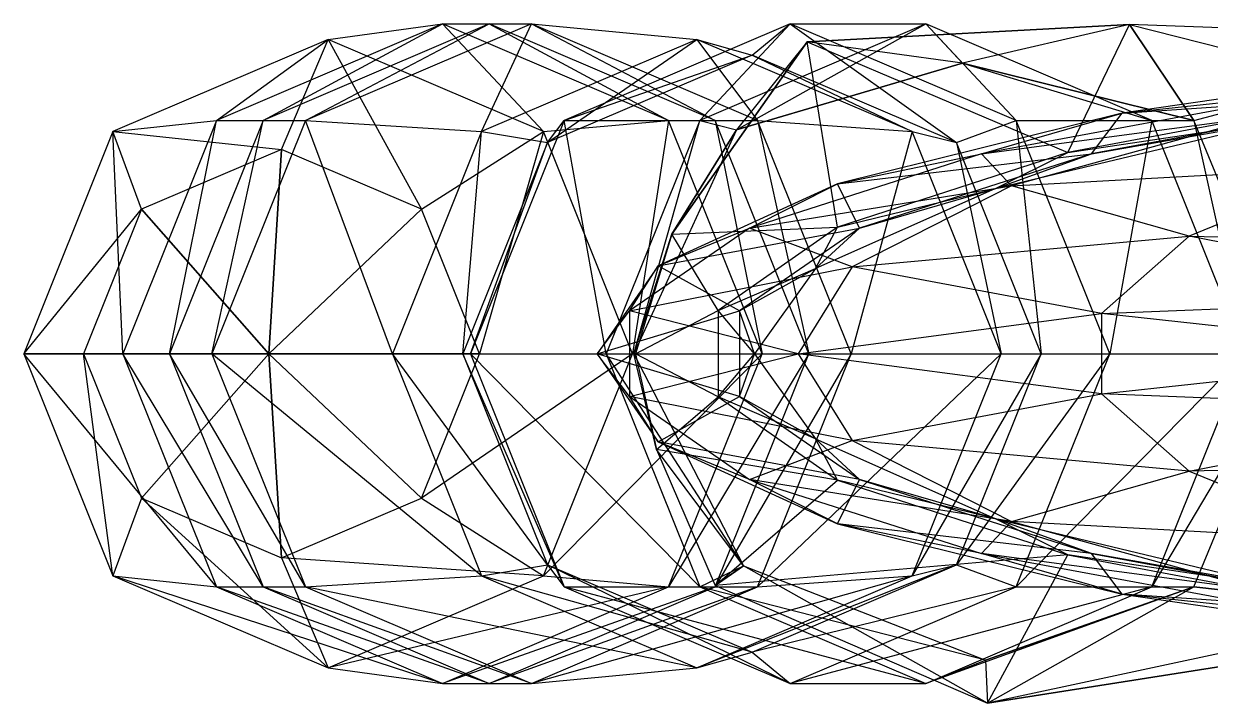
# Model space of a CAD drawing. Header units: metres. Extents: x -117 to 161, y -23 to 23.
# Drawn here: x -116.6 to -41.1, y -22.3 to 21 of the extents above; entities that cross this region are included whole.
import ezdxf

# ---------------------------------------------------------------- set-up
doc = ezdxf.new("R2010")
doc.units = ezdxf.units.M

msp = doc.modelspace()

# ---------------------------------------------------------------- linework, layer by layer
for points in [[(-89.932938, 21.000031, 131.604706), (-104.315674, 14.849274, 127.911865), (-97.215897, 20.000031, 159.969986)], [(-104.315674, 14.849274, 127.911865), (-101.348557, 14.849274, 116.355637), (-89.932938, 21.000031, 131.604706)], [(-86.965805, 21.000031, 120.048508), (-101.348557, 14.849274, 116.355637), (-89.932938, 21.000031, 131.604706)], [(-101.348557, 14.849274, 116.355637), (-98.651154, 14.849274, 105.850006), (-86.965805, 21.000031, 120.048508)], [(-84.268402, 21.000031, 109.542877), (-98.651154, 14.849274, 105.850006), (-86.965805, 21.000031, 120.048508)], [(-98.651154, 14.849274, 105.850006), (-87.446411, 14.142166, 65.053787), (-84.268402, 21.000031, 109.542877)], [(-97.215897, 20.000031, 159.969986), (-89.932938, 21.000031, 131.604706), (-83.518051, 14.142151, 163.487015)], [(-75.550186, 14.849258, 135.297562), (-89.932938, 21.000031, 131.604706), (-83.518051, 14.142151, 163.487015)], [(-89.932938, 21.000031, 131.604706), (-86.965805, 21.000031, 120.048508), (-75.550186, 14.849258, 135.297562)], [(-73.748566, 20.000031, 68.570801), (-87.446411, 14.142166, 65.053787), (-84.268402, 21.000031, 109.542877)], [(-72.583069, 14.849258, 123.741364), (-86.965805, 21.000031, 120.048508), (-75.550186, 14.849258, 135.297562)], [(-86.965805, 21.000031, 120.048508), (-84.268402, 21.000031, 109.542877), (-72.583069, 14.849258, 123.741364)], [(-69.885651, 14.849258, 113.235733), (-84.268402, 21.000031, 109.542877), (-72.583069, 14.849258, 123.741364)], [(-84.268402, 21.000031, 109.542877), (-73.748566, 20.000031, 68.570801), (-69.885651, 14.849258, 113.235733)], [(-67.814301, 21.000031, 45.458359), (-82.197052, 14.849274, 41.765503), (-70.241959, 19, 54.913452)], [(-82.197052, 14.849274, 41.765503), (-73.565384, 14.849274, 8.147415), (-67.814301, 21.000031, 45.458359)], [(-59.182632, 21.000031, 11.840271), (-73.565384, 14.849274, 8.147415), (-67.814301, 21.000031, 45.458359)], [(-73.565384, 14.849274, 8.147415), (-71.235092, 14.249939, -0.127716), (-59.182632, 21.000031, 11.840271)], [(-56.839493, 18.500031, 1.660538), (-71.235092, 14.249939, -0.127716), (-59.182632, 21.000031, 11.840271)], [(-70.241959, 19, 54.913452), (-67.814301, 21.000031, 45.458359), (-57.229019, 13.435028, 58.254608)], [(-53.431549, 14.849258, 49.15123), (-67.814301, 21.000031, 45.458359), (-57.229019, 13.435028, 58.254608)], [(-67.814301, 21.000031, 45.458359), (-59.182632, 21.000031, 11.840271), (-53.431549, 14.849258, 49.15123)], [(-46.216965, 20.940552, -5.855927), (-66.72731, 19.857468, -5.855927), (-50.140427, 12.811844, -26.281036)], [(-56.839493, 18.500031, 1.660538), (-66.72731, 19.857468, -5.855927), (-46.216965, 20.940552, -5.855927)], [(-44.799896, 14.849258, 15.533142), (-59.182632, 21.000031, 11.840271), (-53.431549, 14.849258, 49.15123)], [(-59.182632, 21.000031, 11.840271), (-56.839493, 18.500031, 1.660538), (-44.799896, 14.849258, 15.533142)], [(-46.216965, 20.940552, -5.855927), (-56.839493, 18.500031, 1.660538), (-42.116241, 14.849258, 3.544556)], [(-29.399857, 16.696732, -26.281036), (-50.140427, 12.811844, -26.281036), (-46.216965, 20.940552, -5.855927)], [(-22.325195, 20.073624, -5.855927), (-46.216965, 20.940552, -5.855927), (-29.399857, 16.696732, -26.281036)], [(-42.116241, 14.849258, 3.544556), (-22.325195, 20.073624, -5.855927), (-46.216965, 20.940552, -5.855927)], [(-97.215897, 20.000031, 159.969986), (-110.913742, 14.142166, 156.452988), (-100.183029, 13.000031, 171.52623)], [(-110.913742, 14.142166, 156.452988), (-104.315674, 14.849274, 127.911865), (-97.215897, 20.000031, 159.969986)], [(-100.183029, 13.000031, 171.52623), (-97.215897, 20.000031, 159.969986), (-91.279419, 9.192413, 173.812271)], [(-83.518051, 14.142151, 163.487015), (-97.215897, 20.000031, 159.969986), (-91.279419, 9.192413, 173.812271)], [(-87.446411, 14.142166, 65.053787), (-83.254898, 13.435028, 51.572296), (-73.748566, 20.000031, 68.570801)], [(-70.241959, 19, 54.913452), (-83.254898, 13.435028, 51.572296), (-73.748566, 20.000031, 68.570801)], [(-66.72731, 19.857468, -5.855927), (-75.343063, 7.6026, -5.855927), (-64.806244, 8.053864, -26.281036)], [(-71.235092, 14.249939, -0.127716), (-75.343063, 7.6026, -5.855927), (-66.72731, 19.857468, -5.855927)], [(-60.050705, 14.142151, 72.087799), (-73.748566, 20.000031, 68.570801), (-69.885651, 14.849258, 113.235733)], [(-73.748566, 20.000031, 68.570801), (-70.241959, 19, 54.913452), (-60.050705, 14.142151, 72.087799)], [(-66.72731, 19.857468, -5.855927), (-71.235092, 14.249939, -0.127716), (-56.839493, 18.500031, 1.660538)], [(-50.140427, 12.811844, -26.281036), (-64.806244, 8.053864, -26.281036), (-66.72731, 19.857468, -5.855927)], [(-42.116241, 14.849258, 3.544556), (-22.325195, 20.073624, -5.855927), (-35.999954, 0, 2.090729)], [(-83.254898, 13.435028, 51.572296), (-82.197052, 14.849274, 41.765503), (-70.241959, 19, 54.913452)], [(-57.229019, 13.435028, 58.254608), (-70.241959, 19, 54.913452), (-60.050705, 14.142151, 72.087799)], [(-42.116241, 14.849258, 3.544556), (-56.839493, 18.500031, 1.660538), (-44.799896, 14.849258, 15.533142)], [(-23.047012, 18.740402, -109.000015), (-46.676666, 15.301468, -109.000015), (-34.78775, 16.58284, -139.277267)], [(-23.047012, 18.740402, -109.000015), (-46.676666, 15.301468, -109.000015), (-27.78775, 16.58284, -78.722748)], [(-29.399857, 16.696732, -26.281036), (-50.140427, 12.811844, -26.281036), (-36.669296, 14.829346, -49.508865)], [(-34.78775, 16.58284, -139.277267), (-55.64595, 12.724457, -139.277267), (-37.636749, 15.110016, -167.491196)], [(-34.78775, 16.58284, -139.277267), (-55.64595, 12.724457, -139.277267), (-46.676666, 15.301468, -109.000015)], [(-27.78775, 16.58284, -78.722748), (-48.645966, 12.724457, -78.722748), (-46.676666, 15.301468, -109.000015)], [(-27.78775, 16.58284, -78.722748), (-48.645966, 12.724457, -78.722748), (-36.669296, 14.829346, -49.508865)], [(-46.676666, 15.301468, -109.000015), (-64.808334, 10.819778, -109.000015), (-55.64595, 12.724457, -139.277267)], [(-46.676666, 15.301468, -109.000015), (-64.808334, 10.819778, -109.000015), (-48.645966, 12.724457, -78.722748)], [(-37.636749, 15.110016, -167.491196), (-53.73674, 10.684402, -167.491196), (-55.64595, 12.724457, -139.277267)], [(-37.636749, 15.110016, -167.491196), (-53.73674, 10.684402, -167.491196), (-31.625397, 11.886108, -191.719025)], [(-104.315674, 14.849274, 127.911865), (-110.273209, 0, 126.382233), (-110.913742, 14.142166, 156.452988)], [(-110.273209, 0, 126.382233), (-107.306076, 0, 114.826004), (-104.315674, 14.849274, 127.911865)], [(-101.348557, 14.849274, 116.355637), (-107.306076, 0, 114.826004), (-104.315674, 14.849274, 127.911865)], [(-107.306076, 0, 114.826004), (-104.608688, 0, 104.320374), (-101.348557, 14.849274, 116.355637)], [(-98.651154, 14.849274, 105.850006), (-104.608688, 0, 104.320374), (-101.348557, 14.849274, 116.355637)], [(-104.608688, 0, 104.320374), (-93.120255, 0, 63.596985), (-98.651154, 14.849274, 105.850006)], [(-87.446411, 14.142166, 65.053787), (-93.120255, 0, 63.596985), (-98.651154, 14.849274, 105.850006)], [(-82.197052, 14.849274, 41.765503), (-88.154572, 0, 40.23587), (-83.254898, 13.435028, 51.572296)], [(-88.154572, 0, 40.23587), (-79.522919, 0, 6.617783), (-82.197052, 14.849274, 41.765503)], [(-83.518051, 14.142151, 163.487015), (-75.550186, 14.849258, 135.297562), (-77.844208, 0, 164.943817)], [(-73.565384, 14.849274, 8.147415), (-79.522919, 0, 6.617783), (-82.197052, 14.849274, 41.765503)], [(-79.522919, 0, 6.617783), (-77.756607, 0, -0.481049), (-73.565384, 14.849274, 8.147415)], [(-69.592667, 0, 136.827194), (-75.550186, 14.849258, 135.297562), (-77.844208, 0, 164.943817)], [(-71.235092, 14.249939, -0.127716), (-77.756607, 0, -0.481049), (-73.565384, 14.849274, 8.147415)], [(-75.550186, 14.849258, 135.297562), (-72.583069, 14.849258, 123.741364), (-69.592667, 0, 136.827194)], [(-66.625534, 0, 125.270996), (-72.583069, 14.849258, 123.741364), (-69.592667, 0, 136.827194)], [(-72.583069, 14.849258, 123.741364), (-69.885651, 14.849258, 113.235733), (-66.625534, 0, 125.270996)], [(-63.928131, 0, 114.765366), (-69.885651, 14.849258, 113.235733), (-66.625534, 0, 125.270996)], [(-69.885651, 14.849258, 113.235733), (-60.050705, 14.142151, 72.087799), (-63.928131, 0, 114.765366)], [(-57.229019, 13.435028, 58.254608), (-53.431549, 14.849258, 49.15123), (-51.838882, 0, 59.638565)], [(-36.669296, 14.829346, -49.508865), (-54.799316, 10.485931, -49.508865), (-48.645966, 12.724457, -78.722748)], [(-36.669296, 14.829346, -49.508865), (-54.799316, 10.485931, -49.508865), (-50.140427, 12.811844, -26.281036)], [(-47.47403, 0, 50.680862), (-53.431549, 14.849258, 49.15123), (-51.838882, 0, 59.638565)], [(-53.431549, 14.849258, 49.15123), (-44.799896, 14.849258, 15.533142), (-47.47403, 0, 50.680862)], [(-38.842361, 0, 17.062775), (-44.799896, 14.849258, 15.533142), (-47.47403, 0, 50.680862)], [(-44.799896, 14.849258, 15.533142), (-42.116241, 14.849258, 3.544556), (-38.842361, 0, 17.062775)], [(-35.999954, 0, 2.090729), (-42.116241, 14.849258, 3.544556), (-38.842361, 0, 17.062775)], [(-110.913742, 14.142166, 156.452988), (-116.587585, 0, 154.996201), (-109.086639, 9.192413, 169.240158)], [(-116.587585, 0, 154.996201), (-110.273209, 0, 126.382233), (-110.913742, 14.142166, 156.452988)], [(-109.086639, 9.192413, 169.240158), (-110.913742, 14.142166, 156.452988), (-100.183029, 13.000031, 171.52623)], [(-93.120255, 0, 63.596985), (-88.645035, 0, 50.188339), (-87.446411, 14.142166, 65.053787)], [(-91.279419, 9.192413, 173.812271), (-83.518051, 14.142151, 163.487015), (-87.591431, 0, 174.759186)], [(-83.254898, 13.435028, 51.572296), (-88.645035, 0, 50.188339), (-87.446411, 14.142166, 65.053787)], [(-77.844208, 0, 164.943817), (-83.518051, 14.142151, 163.487015), (-87.591431, 0, 174.759186)], [(-77.756607, 0, -0.481049), (-75.343063, 7.6026, -5.855927), (-71.235092, 14.249939, -0.127716)], [(-54.376877, 0, 73.544601), (-60.050705, 14.142151, 72.087799), (-63.928131, 0, 114.765366)], [(-60.050705, 14.142151, 72.087799), (-57.229019, 13.435028, 58.254608), (-54.376877, 0, 73.544601)], [(-100.183029, 13.000031, 171.52623), (-109.086639, 9.192413, 169.240158), (-100.992233, 0, 174.677902)], [(-100.992233, 0, 174.677902), (-100.183029, 13.000031, 171.52623), (-100.992233, 0, 174.677902)], [(-91.279419, 9.192413, 173.812271), (-100.183029, 13.000031, 171.52623), (-100.992233, 0, 174.677902)], [(-88.645035, 0, 50.188339), (-88.154572, 0, 40.23587), (-83.254898, 13.435028, 51.572296)], [(-51.838882, 0, 59.638565), (-57.229019, 13.435028, 58.254608), (-54.376877, 0, 73.544601)], [(-55.64595, 12.724457, -139.277267), (-70.394943, 7.998932, -139.277267), (-53.73674, 10.684402, -167.491196)], [(-55.64595, 12.724457, -139.277267), (-70.394943, 7.998932, -139.277267), (-64.808334, 10.819778, -109.000015)], [(-48.645966, 12.724457, -78.722748), (-63.394943, 7.998932, -78.722748), (-64.808334, 10.819778, -109.000015)], [(-50.140427, 12.811844, -26.281036), (-64.806244, 8.053864, -26.281036), (-54.799316, 10.485931, -49.508865)], [(-48.645966, 12.724457, -78.722748), (-63.394943, 7.998932, -78.722748), (-54.799316, 10.485931, -49.508865)], [(-31.625397, 11.886108, -191.719025), (-42.422394, 7.471924, -191.719025), (-53.73674, 10.684402, -167.491196)], [(-31.625397, 11.886108, -191.719025), (-42.422394, 7.471924, -191.719025), (-16.654831, 6.903152, -218.141312)], [(-64.808334, 10.819778, -109.000015), (-76.206375, 5.600723, -109.000015), (-70.394943, 7.998932, -139.277267)], [(-64.808334, 10.819778, -109.000015), (-76.206375, 5.600723, -109.000015), (-63.394943, 7.998932, -78.722748)], [(-53.73674, 10.684402, -167.491196), (-63.857635, 5.530655, -167.491196), (-70.394943, 7.998932, -139.277267)], [(-53.73674, 10.684402, -167.491196), (-63.857635, 5.530655, -167.491196), (-42.422394, 7.471924, -191.719025)], [(-54.799316, 10.485931, -49.508865), (-66.196335, 5.427917, -49.508865), (-63.394943, 7.998932, -78.722748)], [(-54.799316, 10.485931, -49.508865), (-66.196335, 5.427917, -49.508865), (-64.806244, 8.053864, -26.281036)], [(-112.774643, 0, 168.293259), (-116.587585, 0, 154.996201), (-109.086639, 9.192413, 169.240158)], [(-109.086639, 9.192413, 169.240158), (-112.774643, 0, 168.293259), (-100.992233, 0, 174.677902)], [(-100.992233, 0, 174.677902), (-109.086639, 9.192413, 169.240158), (-100.992233, 0, 174.677902)], [(-100.992233, 0, 174.677902), (-91.279419, 9.192413, 173.812271), (-100.992233, 0, 174.677902)], [(-87.591431, 0, 174.759186), (-91.279419, 9.192413, 173.812271), (-100.992233, 0, 174.677902)], [(-70.394943, 7.998932, -139.277267), (-78.029556, 2.728287, -139.277267), (-63.857635, 5.530655, -167.491196)], [(-70.394943, 7.998932, -139.277267), (-78.029556, 2.728287, -139.277267), (-76.206375, 5.600723, -109.000015)], [(-77.650421, 0, -5.855927), (-77.756607, 0, -0.481049), (-75.343063, 7.6026, -5.855927)], [(-75.343063, 7.6026, -5.855927), (-77.650421, 0, -5.855927), (-72.397827, 2.747025, -26.281036)], [(-63.394943, 7.998932, -78.722748), (-71.029572, 2.728287, -78.722748), (-76.206375, 5.600723, -109.000015)], [(-64.806244, 8.053864, -26.281036), (-72.397827, 2.747025, -26.281036), (-75.343063, 7.6026, -5.855927)], [(-64.806244, 8.053864, -26.281036), (-72.397827, 2.747025, -26.281036), (-66.196335, 5.427917, -49.508865)], [(-63.394943, 7.998932, -78.722748), (-71.029572, 2.728287, -78.722748), (-66.196335, 5.427917, -49.508865)], [(-42.422394, 7.471924, -191.719025), (-48.011322, 2.548538, -191.719025), (-63.857635, 5.530655, -167.491196)], [(-42.422394, 7.471924, -191.719025), (-48.011322, 2.548538, -191.719025), (-22.498123, 3.573334, -218.141312)], [(-16.654831, 6.903152, -218.141312), (-22.498123, 3.573334, -218.141312), (-42.422394, 7.471924, -191.719025)], [(-76.206375, 5.600723, -109.000015), (-80.09404, 0, -109.000015), (-78.029556, 2.728287, -139.277267)], [(-76.206375, 5.600723, -109.000015), (-80.09404, 0, -109.000015), (-71.029572, 2.728287, -78.722748)], [(-63.857635, 5.530655, -167.491196), (-67.309677, 0, -167.491196), (-78.029556, 2.728287, -139.277267)], [(-66.196335, 5.427917, -49.508865), (-70.083633, 0, -49.508865), (-72.397827, 2.747025, -26.281036)], [(-66.196335, 5.427917, -49.508865), (-70.083633, 0, -49.508865), (-71.029572, 2.728287, -78.722748)], [(-63.857635, 5.530655, -167.491196), (-67.309677, 0, -167.491196), (-48.011322, 2.548538, -191.719025)], [(-22.498123, 3.573334, -218.141312), (-24.49115, 0, -218.141312), (-48.011322, 2.548538, -191.719025)], [(-78.029556, 2.728287, -139.277267), (-78.029556, -2.728271, -139.277267), (-80.09404, 0, -109.000015)], [(-71.029572, 2.728287, -78.722748), (-71.029572, -2.728271, -78.722748), (-80.09404, 0, -109.000015)], [(-78.029556, 2.728287, -139.277267), (-78.029556, -2.728271, -139.277267), (-67.309677, 0, -167.491196)], [(-72.397827, 2.747025, -26.281036), (-72.397827, -2.747009, -26.281036), (-77.650421, 0, -5.855927)], [(-72.397827, 2.747025, -26.281036), (-72.397827, -2.747009, -26.281036), (-70.083633, 0, -49.508865)], [(-71.029572, 2.728287, -78.722748), (-71.029572, -2.728271, -78.722748), (-70.083633, 0, -49.508865)], [(-48.011322, 2.548538, -191.719025), (-48.011322, -2.548523, -191.719025), (-67.309677, 0, -167.491196)], [(-48.011322, 2.548538, -191.719025), (-48.011322, -2.548523, -191.719025), (-24.49115, 0, -218.141312)], [(-116.587585, 0, 154.996201), (-110.913742, -14.142136, 156.452988), (-112.774643, 0, 168.293259)], [(-110.913742, -14.142136, 156.452988), (-104.315674, -14.849243, 127.911865), (-116.587585, 0, 154.996201)], [(-110.273209, 0, 126.382233), (-104.315674, -14.849243, 127.911865), (-116.587585, 0, 154.996201)], [(-112.774643, 0, 168.293259), (-109.086639, -9.192398, 169.240158), (-100.992233, 0, 174.677902)], [(-109.086639, -9.192398, 169.240158), (-110.913742, -14.142136, 156.452988), (-112.774643, 0, 168.293259)], [(-100.992233, 0, 174.677902), (-112.774643, 0, 168.293259), (-100.992233, 0, 174.677902)], [(-104.315674, -14.849243, 127.911865), (-101.348557, -14.849243, 116.355637), (-110.273209, 0, 126.382233)], [(-107.306076, 0, 114.826004), (-101.348557, -14.849243, 116.355637), (-110.273209, 0, 126.382233)], [(-100.992233, 0, 174.677902), (-109.086639, -9.192398, 169.240158), (-100.992233, 0, 174.677902)], [(-109.086639, -9.192398, 169.240158), (-100.183029, -13.000015, 171.526215), (-100.992233, 0, 174.677902)], [(-101.348557, -14.849243, 116.355637), (-98.651154, -14.849243, 105.850006), (-107.306076, 0, 114.826004)], [(-104.608688, 0, 104.320374), (-98.651154, -14.849243, 105.850006), (-107.306076, 0, 114.826004)], [(-98.651154, -14.849243, 105.850006), (-87.446411, -14.142136, 65.053787), (-104.608688, 0, 104.320374)], [(-93.120255, 0, 63.596985), (-87.446411, -14.142136, 65.053787), (-104.608688, 0, 104.320374)], [(-100.992233, 0, 174.677902), (-100.183029, -13.000015, 171.526215), (-100.992233, 0, 174.677902)], [(-100.992233, 0, 174.677902), (-91.279419, -9.192398, 173.812271), (-100.992233, 0, 174.677902)], [(-100.183029, -13.000015, 171.526215), (-91.279419, -9.192398, 173.812271), (-100.992233, 0, 174.677902)], [(-100.992233, 0, 174.677902), (-87.591431, 0, 174.759186), (-100.992233, 0, 174.677902)], [(-91.279419, -9.192398, 173.812271), (-87.591431, 0, 174.759186), (-100.992233, 0, 174.677902)], [(-87.446411, -14.142136, 65.053787), (-83.254913, -13.435013, 51.572296), (-93.120255, 0, 63.596985)], [(-88.645035, 0, 50.188339), (-83.254913, -13.435013, 51.572296), (-93.120255, 0, 63.596985)], [(-87.591431, 0, 174.759186), (-77.844208, 0, 164.943817), (-91.279419, -9.192398, 173.812271)], [(-83.518051, -14.142151, 163.487015), (-77.844208, 0, 164.943817), (-91.279419, -9.192398, 173.812271)], [(-83.254913, -13.435013, 51.572296), (-82.197052, -14.849243, 41.765503), (-88.645035, 0, 50.188339)], [(-88.154572, 0, 40.23587), (-82.197052, -14.849243, 41.765503), (-88.645035, 0, 50.188339)], [(-82.197052, -14.849243, 41.765503), (-73.565384, -14.849243, 8.147415), (-88.154572, 0, 40.23587)], [(-79.522919, 0, 6.617783), (-73.565384, -14.849243, 8.147415), (-88.154572, 0, 40.23587)], [(-77.844208, 0, 164.943817), (-69.592667, 0, 136.827194), (-83.518051, -14.142151, 163.487015)], [(-75.550201, -14.849243, 135.297562), (-69.592667, 0, 136.827194), (-83.518051, -14.142151, 163.487015)], [(-80.09404, 0, -109.000015), (-76.206375, -5.600708, -109.000015), (-78.029556, -2.728271, -139.277267)], [(-80.09404, 0, -109.000015), (-76.206375, -5.600708, -109.000015), (-71.029572, -2.728271, -78.722748)], [(-73.565384, -14.849243, 8.147415), (-70.793564, -13.500046, 0.241348), (-79.522919, 0, 6.617783)], [(-77.756607, 0, -0.481049), (-70.793564, -13.500046, 0.241348), (-79.522919, 0, 6.617783)], [(-67.309677, 0, -167.491196), (-63.857635, -5.53064, -167.491196), (-78.029556, -2.728271, -139.277267)], [(-70.793564, -13.500046, 0.241348), (-76.31839, -6.102585, -5.855927), (-77.756607, 0, -0.481049)], [(-76.31839, -6.102585, -5.855927), (-77.756607, 0, -0.481049), (-77.650421, 0, -5.855927)], [(-77.650421, 0, -5.855927), (-76.31839, -6.102585, -5.855927), (-72.397827, -2.747009, -26.281036)], [(-69.592667, 0, 136.827194), (-66.625534, 0, 125.270996), (-75.550201, -14.849243, 135.297562)], [(-72.583069, -14.849243, 123.741364), (-66.625534, 0, 125.270996), (-75.550201, -14.849243, 135.297562)], [(-66.625534, 0, 125.270996), (-63.928131, 0, 114.765366), (-72.583069, -14.849243, 123.741364)], [(-69.885666, -14.849243, 113.235733), (-63.928131, 0, 114.765366), (-72.583069, -14.849243, 123.741364)], [(-70.083633, 0, -49.508865), (-66.196335, -5.427902, -49.508865), (-72.397827, -2.747009, -26.281036)], [(-70.083633, 0, -49.508865), (-66.196335, -5.427902, -49.508865), (-71.029572, -2.728271, -78.722748)], [(-63.928131, 0, 114.765366), (-54.376877, 0, 73.544601), (-69.885666, -14.849243, 113.235733)], [(-60.050705, -14.142151, 72.087799), (-54.376877, 0, 73.544601), (-69.885666, -14.849243, 113.235733)], [(-67.309677, 0, -167.491196), (-63.857635, -5.53064, -167.491196), (-48.011322, -2.548523, -191.719025)], [(-54.376877, 0, 73.544601), (-51.838882, 0, 59.638565), (-60.050705, -14.142151, 72.087799)], [(-57.229019, -13.435013, 58.254608), (-51.838882, 0, 59.638565), (-60.050705, -14.142151, 72.087799)], [(-51.838882, 0, 59.638565), (-47.47403, 0, 50.680862), (-57.229019, -13.435013, 58.254608)], [(-53.431564, -14.849243, 49.15123), (-47.47403, 0, 50.680862), (-57.229019, -13.435013, 58.254608)], [(-47.47403, 0, 50.680862), (-38.842361, 0, 17.062775), (-53.431564, -14.849243, 49.15123)], [(-44.799896, -14.849243, 15.533142), (-38.842361, 0, 17.062775), (-53.431564, -14.849243, 49.15123)], [(-24.49115, 0, -218.141312), (-22.498123, -3.573318, -218.141312), (-48.011322, -2.548523, -191.719025)], [(-38.842361, 0, 17.062775), (-35.999954, 0, 2.090729), (-44.799896, -14.849243, 15.533142)], [(-42.130768, -14.849243, 3.828674), (-35.999954, 0, 2.090729), (-44.799896, -14.849243, 15.533142)], [(-35.999954, 0, 2.090729), (-22.325211, -17.073608, -5.855927), (-42.130768, -14.849243, 3.828674)], [(-78.029556, -2.728271, -139.277267), (-70.394943, -7.998917, -139.277267), (-63.857635, -5.53064, -167.491196)], [(-78.029556, -2.728271, -139.277267), (-70.394943, -7.998917, -139.277267), (-76.206375, -5.600708, -109.000015)], [(-72.397827, -2.747009, -26.281036), (-64.806244, -8.053848, -26.281036), (-76.31839, -6.102585, -5.855927)], [(-71.029572, -2.728271, -78.722748), (-63.394943, -7.998917, -78.722748), (-76.206375, -5.600708, -109.000015)], [(-72.397827, -2.747009, -26.281036), (-64.806244, -8.053848, -26.281036), (-66.196335, -5.427902, -49.508865)], [(-71.029572, -2.728271, -78.722748), (-63.394943, -7.998917, -78.722748), (-66.196335, -5.427902, -49.508865)], [(-48.011322, -2.548523, -191.719025), (-42.422394, -7.471909, -191.719025), (-63.857635, -5.53064, -167.491196)], [(-48.011322, -2.548523, -191.719025), (-42.422394, -7.471909, -191.719025), (-22.498123, -3.573318, -218.141312)], [(-22.498123, -3.573318, -218.141312), (-16.654831, -6.903137, -218.141312), (-42.422394, -7.471909, -191.719025)], [(-76.206375, -5.600708, -109.000015), (-64.808334, -10.819763, -109.000015), (-70.394943, -7.998917, -139.277267)], [(-76.206375, -5.600708, -109.000015), (-64.808334, -10.819763, -109.000015), (-63.394943, -7.998917, -78.722748)], [(-63.857635, -5.53064, -167.491196), (-53.736755, -10.684387, -167.491196), (-70.394943, -7.998917, -139.277267)], [(-66.196335, -5.427902, -49.508865), (-54.799316, -10.485916, -49.508865), (-63.394943, -7.998917, -78.722748)], [(-66.196335, -5.427902, -49.508865), (-54.799316, -10.485916, -49.508865), (-64.806244, -8.053848, -26.281036)], [(-63.857635, -5.53064, -167.491196), (-53.736755, -10.684387, -167.491196), (-42.422394, -7.471909, -191.719025)], [(-76.31839, -6.102585, -5.855927), (-72.577377, -14.750046, -5.855911), (-64.806244, -8.053848, -26.281036)], [(-70.793564, -13.500046, 0.241348), (-76.31839, -6.102585, -5.855927), (-72.577377, -14.750046, -5.855911)], [(-42.422394, -7.471909, -191.719025), (-31.625397, -11.886093, -191.719025), (-53.736755, -10.684387, -167.491196)], [(-42.422394, -7.471909, -191.719025), (-31.625397, -11.886093, -191.719025), (-16.654831, -6.903137, -218.141312)], [(-64.806244, -8.053848, -26.281036), (-50.140427, -12.811844, -26.281036), (-72.577377, -14.750046, -5.855911)], [(-70.394943, -7.998917, -139.277267), (-55.645966, -12.724442, -139.277267), (-53.736755, -10.684387, -167.491196)], [(-70.394943, -7.998917, -139.277267), (-55.645966, -12.724442, -139.277267), (-64.808334, -10.819763, -109.000015)], [(-63.394943, -7.998917, -78.722748), (-48.645966, -12.724442, -78.722748), (-64.808334, -10.819763, -109.000015)], [(-64.806244, -8.053848, -26.281036), (-50.140427, -12.811844, -26.281036), (-54.799316, -10.485916, -49.508865)], [(-63.394943, -7.998917, -78.722748), (-48.645966, -12.724442, -78.722748), (-54.799316, -10.485916, -49.508865)], [(-110.913742, -14.142136, 156.452988), (-97.215897, -20.000015, 159.970001), (-109.086639, -9.192398, 169.240158)], [(-100.183029, -13.000015, 171.526215), (-97.215897, -20.000015, 159.970001), (-109.086639, -9.192398, 169.240158)], [(-91.279419, -9.192398, 173.812271), (-83.518051, -14.142151, 163.487015), (-100.183029, -13.000015, 171.526215)], [(-54.799316, -10.485916, -49.508865), (-36.669296, -14.829346, -49.508865), (-48.645966, -12.724442, -78.722748)], [(-54.799316, -10.485916, -49.508865), (-36.669296, -14.829346, -49.508865), (-50.140427, -12.811844, -26.281036)], [(-64.808334, -10.819763, -109.000015), (-46.676666, -15.301468, -109.000015), (-55.645966, -12.724442, -139.277267)], [(-64.808334, -10.819763, -109.000015), (-46.676666, -15.301468, -109.000015), (-48.645966, -12.724442, -78.722748)], [(-53.736755, -10.684387, -167.491196), (-37.636749, -15.110016, -167.491196), (-55.645966, -12.724442, -139.277267)], [(-53.736755, -10.684387, -167.491196), (-37.636749, -15.110016, -167.491196), (-31.625397, -11.886093, -191.719025)], [(-72.577377, -14.750046, -5.855911), (-55.265625, -22.250046, -5.855911), (-50.140427, -12.811844, -26.281036)], [(-55.645966, -12.724442, -139.277267), (-34.787766, -16.582825, -139.277267), (-37.636749, -15.110016, -167.491196)], [(-55.645966, -12.724442, -139.277267), (-34.787766, -16.582825, -139.277267), (-46.676666, -15.301468, -109.000015)], [(-50.140427, -12.811844, -26.281036), (-29.399857, -16.696716, -26.281021), (-55.265625, -22.250046, -5.855911)], [(-50.140427, -12.811844, -26.281036), (-29.399857, -16.696716, -26.281021), (-36.669296, -14.829346, -49.508865)], [(-48.645966, -12.724442, -78.722748), (-27.787766, -16.582825, -78.722748), (-46.676666, -15.301468, -109.000015)], [(-48.645966, -12.724442, -78.722748), (-27.787766, -16.582825, -78.722748), (-36.669296, -14.829346, -49.508865)], [(-97.215897, -20.000015, 159.970001), (-83.518051, -14.142151, 163.487015), (-100.183029, -13.000015, 171.526215)], [(-83.254913, -13.435013, 51.572296), (-70.241959, -18.999985, 54.913452), (-87.446411, -14.142136, 65.053787)], [(-70.241959, -18.999985, 54.913452), (-67.814316, -21.000015, 45.458359), (-83.254913, -13.435013, 51.572296)], [(-82.197052, -14.849243, 41.765503), (-67.814316, -21.000015, 45.458359), (-83.254913, -13.435013, 51.572296)], [(-60.050705, -14.142151, 72.087799), (-57.229019, -13.435013, 58.254608), (-73.748566, -20.000015, 68.570786)], [(-70.241959, -18.999985, 54.913452), (-57.229019, -13.435013, 58.254608), (-73.748566, -20.000015, 68.570786)], [(-70.793564, -13.500046, 0.241348), (-55.38237, -19.500046, 1.902878), (-73.565384, -14.849243, 8.147415)], [(-70.793564, -13.500046, 0.241348), (-72.577377, -14.750046, -5.855911), (-55.265625, -22.250046, -5.855911)], [(-55.38237, -19.500046, 1.902878), (-55.265625, -22.250046, -5.855911), (-70.793564, -13.500046, 0.241348)], [(-57.229019, -13.435013, 58.254608), (-53.431564, -14.849243, 49.15123), (-70.241959, -18.999985, 54.913452)], [(-97.215897, -20.000015, 159.970001), (-89.932938, -21.000015, 131.604706), (-110.913742, -14.142136, 156.452988)], [(-104.315674, -14.849243, 127.911865), (-89.932938, -21.000015, 131.604706), (-110.913742, -14.142136, 156.452988)], [(-87.446411, -14.142136, 65.053787), (-73.748566, -20.000015, 68.570786), (-98.651154, -14.849243, 105.850006)], [(-83.518051, -14.142151, 163.487015), (-75.550201, -14.849243, 135.297562), (-97.215897, -20.000015, 159.970001)], [(-73.748566, -20.000015, 68.570786), (-70.241959, -18.999985, 54.913452), (-87.446411, -14.142136, 65.053787)], [(-69.885666, -14.849243, 113.235733), (-60.050705, -14.142151, 72.087799), (-84.268417, -21.000015, 109.542877)], [(-73.748566, -20.000015, 68.570786), (-60.050705, -14.142151, 72.087799), (-84.268417, -21.000015, 109.542877)], [(-89.932938, -21.000015, 131.604706), (-86.965805, -21.000015, 120.048508), (-104.315674, -14.849243, 127.911865)], [(-101.348557, -14.849243, 116.355637), (-86.965805, -21.000015, 120.048508), (-104.315674, -14.849243, 127.911865)], [(-86.965805, -21.000015, 120.048508), (-84.268417, -21.000015, 109.542877), (-101.348557, -14.849243, 116.355637)], [(-98.651154, -14.849243, 105.850006), (-84.268417, -21.000015, 109.542877), (-101.348557, -14.849243, 116.355637)], [(-84.268417, -21.000015, 109.542877), (-73.748566, -20.000015, 68.570786), (-98.651154, -14.849243, 105.850006)], [(-89.932938, -21.000015, 131.604706), (-75.550201, -14.849243, 135.297562), (-97.215897, -20.000015, 159.970001)], [(-75.550201, -14.849243, 135.297562), (-72.583069, -14.849243, 123.741364), (-89.932938, -21.000015, 131.604706)], [(-86.965805, -21.000015, 120.048508), (-72.583069, -14.849243, 123.741364), (-89.932938, -21.000015, 131.604706)], [(-72.583069, -14.849243, 123.741364), (-69.885666, -14.849243, 113.235733), (-86.965805, -21.000015, 120.048508)], [(-84.268417, -21.000015, 109.542877), (-69.885666, -14.849243, 113.235733), (-86.965805, -21.000015, 120.048508)], [(-67.814316, -21.000015, 45.458359), (-59.182648, -21.000015, 11.840271), (-82.197052, -14.849243, 41.765503)], [(-73.565384, -14.849243, 8.147415), (-59.182648, -21.000015, 11.840271), (-82.197052, -14.849243, 41.765503)], [(-59.182648, -21.000015, 11.840271), (-55.38237, -19.500046, 1.902878), (-73.565384, -14.849243, 8.147415)], [(-67.814316, -21.000015, 45.458359), (-53.431564, -14.849243, 49.15123), (-70.241959, -18.999985, 54.913452)], [(-53.431564, -14.849243, 49.15123), (-44.799896, -14.849243, 15.533142), (-67.814316, -21.000015, 45.458359)], [(-59.182648, -21.000015, 11.840271), (-44.799896, -14.849243, 15.533142), (-67.814316, -21.000015, 45.458359)], [(-44.799896, -14.849243, 15.533142), (-42.130768, -14.849243, 3.828674), (-59.182648, -21.000015, 11.840271)], [(-55.38237, -19.500046, 1.902878), (-42.130768, -14.849243, 3.828674), (-59.182648, -21.000015, 11.840271)], [(-55.38237, -19.500046, 1.902878), (-55.265625, -22.250046, -5.855911), (-42.130768, -14.849243, 3.828674)], [(-42.130768, -14.849243, 3.828674), (-22.325211, -17.073608, -5.855927), (-55.265625, -22.250046, -5.855911)], [(-46.676666, -15.301468, -109.000015), (-23.047012, -18.740402, -109.000015), (-34.787766, -16.582825, -139.277267)], [(-46.676666, -15.301468, -109.000015), (-23.047012, -18.740402, -109.000015), (-27.787766, -16.582825, -78.722748)], [(-55.265625, -22.250046, -5.855911), (-22.325211, -17.073608, -5.855927), (-29.399857, -16.696716, -26.281021)]]:
    msp.add_3dface(points)

doc.saveas('drawing.dxf')
